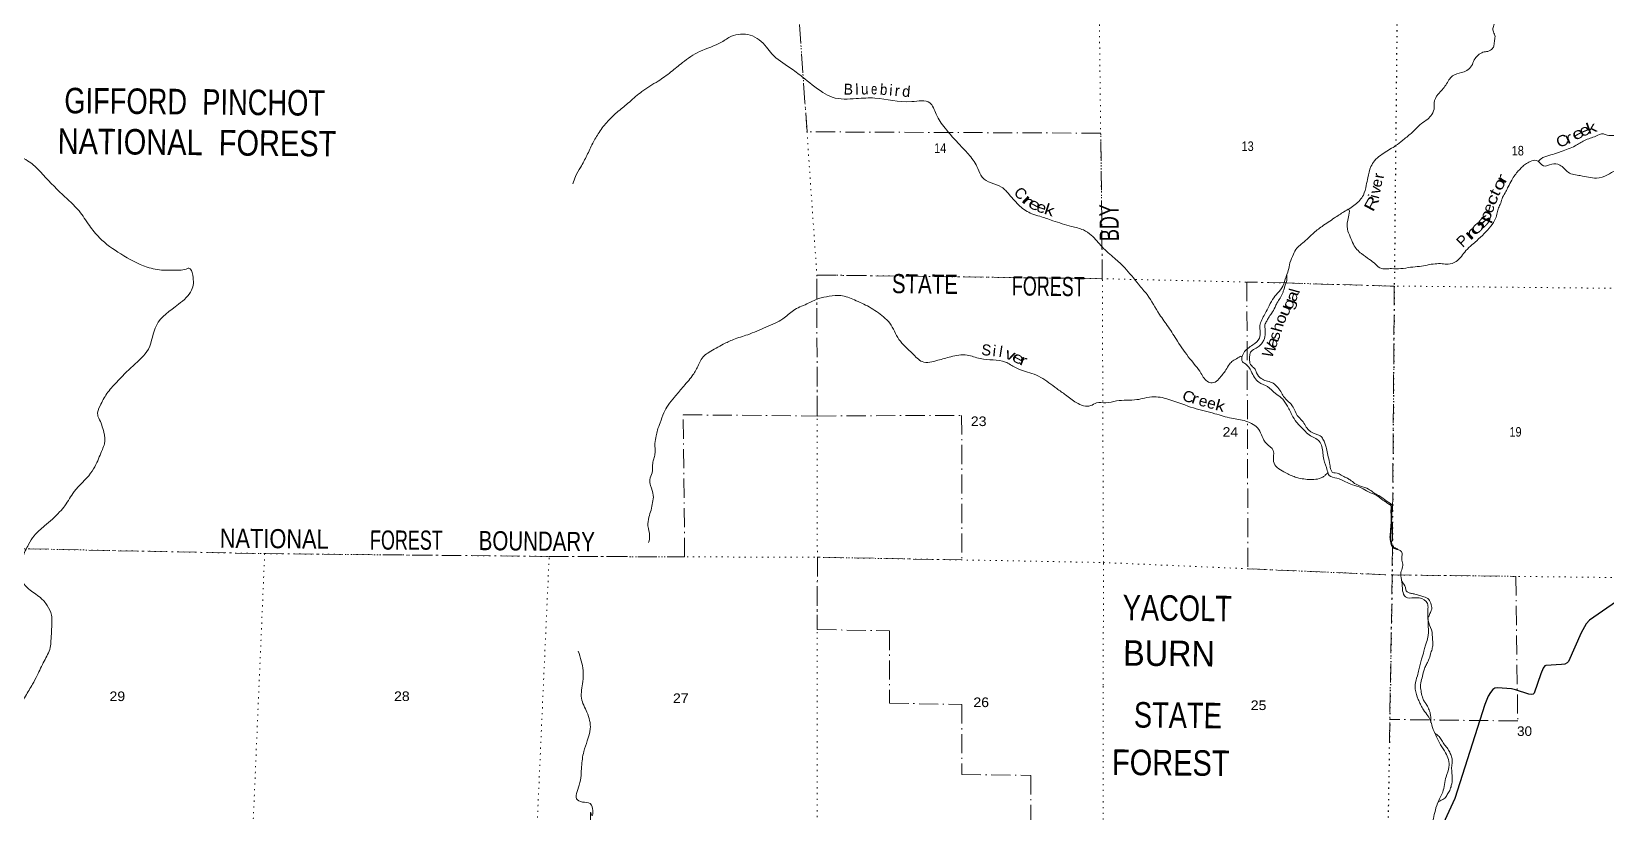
# Model space of a CAD drawing. Header units: feet. Extents: x -481249 to -254670, y -730376 to -544252.
# Drawn here: x -312532 to -283763, y -653230 to -638966 of the extents above; entities that cross this region are included whole.
import ezdxf
from ezdxf.enums import TextEntityAlignment as Align

# ---------------------------------------------------------------- set-up
doc = ezdxf.new("R2010")
doc.units = ezdxf.units.FT
doc.header["$LTSCALE"] = 70
doc.linetypes.add('DOT_DASHED', pattern=[7.7, 5, -1.2, 0.3, -1.2])
doc.linetypes.add('DOTTED', pattern=[1.5, 0.3, -1.2])
for name, color, linetype, lineweight in [('29', 7, 'Continuous', 25), ('39', 7, 'Continuous', 13), ('41', 7, 'Continuous', 13), ('44', 7, 'DOT_DASHED', 13), ('6', 7, 'DOTTED', 25), ('7', 7, 'DOTTED', 13)]:
    doc.layers.add(name, color=color, linetype=linetype, lineweight=lineweight)

msp = doc.modelspace()

# ---------------------------------------------------------------- linework, layer by layer
at = {"layer": '29'}
msp.add_lwpolyline([(-283343.21, -649209.49), (-284075.63, -649716.74), (-284133.83, -649782.43), (-284228.76, -649948.36), (-284459.91, -650470.03), (-284483.46, -650498.01), (-284523.64, -650518.91), (-284585.59, -650527.56), (-284871.63, -650544.19), (-284891.16, -650550.8), (-284918.78, -650591.18), (-284962.39, -650700), (-285082.13, -651051.98), (-285101.48, -651071.55), (-285124.84, -651077.92), (-285180.21, -651071.54), (-285424.39, -650988.65), (-285497.68, -650973.83), (-285754.73, -650951.46), (-285805.56, -650960.3), (-285837.59, -650981.22), (-285879.93, -651036.06), (-285922.56, -651106.63), (-285983.01, -651255.91), (-286531.51, -652976.02), (-286855.17, -653676.37)], dxfattribs=at)
at = {"layer": '39'}
for points in [[(-287661.52, -641082.6), (-287583.54, -641029.93), (-287453.25, -640926.3), (-287294.3, -640791.16), (-287149.3, -640651.73), (-287029.38, -640565.92), (-286953.58, -640481.24), (-286908.9, -640347.8), (-286913.4, -640269.52), (-286838.21, -640112.64), (-286698.67, -639945.03), (-286640.67, -639847.96), (-286579.2, -639779.02), (-286411.63, -639716.23), (-286316.69, -639678.05), (-286226.86, -639593.64), (-286178.69, -639486.35), (-286106.81, -639397.57), (-286019.62, -639345.19), (-285931.11, -639328.93), (-285845.92, -639276.52), (-285818.82, -639222.93), (-285808.94, -639126.89), (-285801.19, -639036.82), (-285835.66, -638953.92), (-285828.09, -638873.87), (-285808.47, -638792.07)], [(-285007.15, -641336.7), (-284956.94, -641289.38), (-284815.49, -641230.08), (-284678.43, -641190.74), (-284589.58, -641156.44), (-284337.08, -641055.26), (-284164.8, -640956.48), (-283956.81, -640876.46), (-283819.76, -640837.12), (-283752.03, -640858.54), (-283611.82, -640863.37), (-283468.68, -640820.14), (-283413.19, -640749.08), (-283330.44, -640616.41), (-283212.36, -640418.29), (-283114.91, -640354.09), (-283005.81, -640205.92), (-282966.14, -640020.26), (-282870.29, -639831.71), (-282772.51, -639647.22), (-282669.27, -639490.91), (-282586.37, -639350.23), (-282506.21, -639247.58), (-282460.58, -639168.3), (-282408.55, -639069.1), (-282407.04, -638990.94), (-282373.16, -638897.39), (-282315.82, -638834.39), (-282289.73, -638798.95)], [(-302641.22, -641746.31), (-302595.51, -641614.61), (-302503.3, -641447.45), (-302386.41, -641228.49), (-302281.5, -641007.37), (-302164.86, -640808.45), (-302002.09, -640602.11), (-301813.65, -640424.17), (-301611.31, -640254.42), (-301380.63, -640060.99), (-301087.96, -639872.37), (-300851.62, -639705.07), (-300641.27, -639535.43), (-300330.4, -639333.02), (-299925.83, -639159.88), (-299746.31, -639053.98), (-299407.72, -639032.31), (-299104.24, -639252.72), (-299007.69, -639374.23), (-298676.62, -639629.07), (-298452.51, -639794.32), (-298079.77, -640077.76), (-297904.73, -640166.22), (-297466.64, -640191.94), (-297126.2, -640182.33), (-296454.4, -640247.17), (-296124.35, -640267.49), (-296008.91, -640477.43), (-295845.97, -640730.09), (-295571.68, -641042.31), (-295397.91, -641230.97), (-295246.75, -641465.43), (-295166.75, -641628.82), (-294812.72, -641809.79), (-294672.32, -641945.9), (-294478.79, -642154.86), (-294258.38, -642296.02), (-294114.83, -642341.98), (-293877.62, -642421.22), (-293532.63, -642525.91), (-293319.25, -642590.81), (-293174.34, -642686.9), (-292976.86, -642899.91), (-292749.28, -643107.31), (-292563.33, -643282.09), (-292312.91, -643581.98), (-292155.18, -643772.43), (-291927.56, -644134.16), (-291766.34, -644364.74), (-291599.45, -644621.46), (-291371.35, -644945.11), (-291170.48, -645206.27), (-291034.41, -645368.39), (-290940.47, -645379.63), (-290843.47, -645308.73), (-290715.29, -645146.04), (-290649.91, -645042.66), (-290589.08, -644981.32), (-290494.29, -644926.42), (-290425.88, -644899.25), (-290419.77, -644906.94)], [(-287689.12, -643296.43), (-287519.23, -643296.85), (-287340.38, -643272.39), (-287179.71, -643255.57), (-286892.2, -643209.24), (-286765.9, -643207.78), (-286657.83, -643215.97), (-286510.56, -643166.81), (-286330.33, -642967.94), (-286220.04, -642861.89), (-286134.42, -642787.43), (-285997.58, -642655.85), (-285874.77, -642523.99), (-285789.87, -642383.35), (-285759.76, -642277.69), (-285733.97, -642187.99), (-285696.28, -642104.54), (-285660.04, -641992.99), (-285601.93, -641889.91), (-285558.11, -641800.56), (-285493.63, -641679.56), (-285435.74, -641588.5), (-285308.69, -641444.7), (-285243.49, -641389.87), (-285158.41, -641343.47), (-285041.7, -641319.75), (-284913.38, -641420.58), (-284762.46, -641389.54), (-284616.43, -641404.51), (-284462.68, -641537.94), (-284241.38, -641598.53), (-283947.61, -641642.55), (-283742.08, -641586.54), (-283598.24, -641507.24), (-283455.68, -641494.07), (-283368.72, -641453.72), (-283299.39, -641392.96), (-283180.22, -641345.24), (-283039.31, -641313.99), (-282906.5, -641286.6), (-282741.39, -641247.82), (-282571.43, -641165.03), (-282450.21, -641115.34), (-282297.2, -641080.33), (-282196.52, -641056.3), (-282086.63, -640970.29), (-281938.23, -640863.01), (-281835.32, -640826.99), (-281748, -640768.6), (-281673.02, -640726), (-281510.46, -640715.24), (-281361.46, -640680.15), (-281282.55, -640641.64), (-281200.66, -640553.07), (-281136.34, -640440.08), (-281054.3, -640343.49), (-280894.47, -640266.51), (-280777.57, -640232.78), (-280657.32, -640233.2), (-280563.27, -640241.11), (-280248.56, -640239.43), (-280122.3, -640239.97), (-279919.87, -640240.04), (-279712.69, -640202.11), (-279593.94, -640176.44), (-279444.64, -640125.31), (-279234.49, -640037.32), (-279111.15, -639981.66), (-278960.18, -639948.61), (-278899.65, -639927.78), (-278722.92, -639909.28), (-278620, -639873.26), (-278492.61, -639815.68), (-278321.34, -639769.01), (-278135.93, -639716.61), (-278001.39, -639703.28), (-277854.86, -639692.2), (-277808.39, -639673.08), (-277759.38, -639625.95), (-277695.19, -639623.24), (-277580.58, -639501.24), (-277489.85, -639460.72)], [(-315203.87, -657559.78), (-314742.61, -657337.28), (-314686.51, -657175.65), (-314634.47, -656861.65), (-314557.17, -656608.1), (-314340.88, -656286.21), (-314193.3, -656015.54), (-314077.32, -655710.38), (-313935.72, -655437.62), (-313868.29, -655330.27), (-313795.21, -655092.7), (-313800.77, -654900.21), (-313752.69, -654740.49), (-313692.1, -654540.84), (-313702.17, -654388.38), (-313720.71, -654271.89), (-313801.47, -654168.62), (-313824.49, -653931.82), (-313804.2, -653753.69), (-313692.48, -653468.53), (-313579.79, -653265.55), (-313447.14, -653066.83), (-313369.07, -652909.51), (-313322.59, -652717.69), (-313275.52, -652479.79), (-313238.39, -652235.74), (-313222.7, -652103.66), (-313108.2, -651758.4), (-312809.18, -651385.47), (-312639.44, -651103.05), (-312512.56, -650886.23), (-312426.46, -650727), (-312301, -650464.06), (-312189.79, -650218.97), (-312176.17, -650092.87), (-312159.83, -649752.35), (-312166.23, -649625.99), (-312244.07, -649450.61), (-312370.34, -649304.66), (-312584.52, -649145.54), (-312714.22, -648955.45), (-312710.6, -648670.89), (-312689.39, -648576.96), (-312586.2, -648333.77), (-312486.11, -648176.73), (-312291.62, -647994.85), (-312018.15, -647741.85), (-311920.6, -647626.86), (-311753.19, -647370.48), (-311452.65, -647035.64), (-311354.49, -646872.56), (-311236.91, -646599.5), (-311199.56, -646495.76), (-311210.89, -646285.15), (-311301.7, -646027.42), (-311321.08, -645977.06), (-311278.81, -645801.23), (-311153.88, -645580.37), (-310981.13, -645376.17), (-310676.95, -645069.44), (-310396.83, -644766.42), (-310251.2, -644333.37), (-309845.92, -643947.78), (-309606.42, -643690.33), (-309586.92, -643415.99), (-309657.34, -643286.8), (-309709.61, -643304.16), (-309942.1, -643325.19), (-310116.28, -643326.94), (-310419.83, -643268.89), (-310901.22, -643028.14), (-311289.82, -642732.47), (-311475.17, -642509.59), (-311663.97, -642244.57), (-311966.46, -641946.01), (-312367.58, -641531.92), (-312541.65, -641367.32), (-312798.01, -641219.68), (-313163.57, -641000.47)], [(-287661.52, -641082.6), (-287773.76, -641149.5), (-287890.87, -641228.15), (-287998.23, -641326.97), (-288065.65, -641434.33), (-288120.27, -641636.06), (-288152.13, -641779.96), (-288204.38, -641953.66), (-288352.71, -642126.11), (-288558.6, -642259.73), (-288732.19, -642371.73), (-288958.35, -642525.13), (-289130.24, -642661.2), (-289338.84, -642850.91), (-289421.87, -642925.99), (-289479.29, -643033.48), (-289545.35, -643190.97), (-289575.19, -643332.89), (-289616.67, -643446.59), (-289672.88, -643616.23), (-289770.61, -643745.24), (-289862.15, -643860.31), (-289944.18, -644013.58), (-290017.99, -644150.92), (-290071.46, -644262.47), (-290096.7, -644358.35), (-290089.79, -644444.62), (-290103.33, -644564.71), (-290221.02, -644689.45), (-290315.94, -644754.36), (-290413.69, -644885.38), (-290411.12, -644997.65), (-290357.59, -645038.44), (-290253.19, -645172.08), (-290113.6, -645372.31), (-289954.45, -645450.54), (-289811.92, -645576.66), (-289706.8, -645654.19), (-289602.43, -645789.83), (-289508.6, -645967.43), (-289426.21, -646100.79), (-289285.97, -646248.92), (-289192.96, -646334.31), (-289010.28, -646450.93), (-288963.46, -646547.74), (-288926.41, -646782.73), (-288862.88, -646981.98), (-288826.03, -647074.66), (-288688.56, -647126.55), (-288529.2, -647188.75), (-288401.82, -647246.52), (-288244.36, -647300.67), (-288111.17, -647374.56), (-287971.8, -647434.49), (-287848.83, -647524.28), (-287805.15, -647552.91), (-287742.25, -647594.63)], [(-288472.93, -642208.92), (-288468.15, -642218.64), (-288475.86, -642352.83), (-288494.7, -642575.06), (-288444.42, -642714.02), (-288386.13, -642853.07), (-288321.28, -642948.11), (-288238.16, -643023.35), (-288091.39, -643131.49), (-287982.38, -643217.08), (-287875.29, -643296.64), (-287823.28, -643299.32), (-287741.19, -643298.38), (-287688.5, -643296.43)], [(-287741.92, -647565.84), (-287949.68, -647426.76), (-288033.14, -647377.58), (-288108.51, -647322.48), (-288255.96, -647268.46), (-288363.43, -647218.96), (-288446.7, -647155.74), (-288504.32, -647120.92), (-288575.94, -647085.92), (-288719.31, -647025.93), (-288763.29, -647021.35), (-288792.78, -646978.88), (-288817.45, -646872.33), (-288845.74, -646735.67), (-288872.21, -646613.06), (-288883.5, -646556.8), (-288941.71, -646411.73), (-288992.99, -646350.93), (-289038.77, -646330.3), (-289201.88, -646248.01), (-289260.93, -646169.07), (-289321.78, -646074.08), (-289410.62, -645976.72), (-289484.8, -645827.44), (-289660.46, -645630.74), (-289713.38, -645541.86), (-289788.19, -645442.68), (-289875.47, -645379.41), (-289979.14, -645346), (-290068.7, -645304.75), (-290154.85, -645201.75), (-290174.01, -645149.06), (-290212.33, -645101.16), (-290265.59, -645045.64), (-290282.33, -644945.21), (-290277.26, -644861.09), (-290256.61, -644811.25), (-290161.74, -644750.35), (-290089, -644697.18), (-290040.17, -644635.68), (-290011.39, -644575.92), (-289997.52, -644429.78), (-290000.98, -644387.65), (-290002.17, -644323.49), (-289967.25, -644253.8), (-289938.49, -644196.04), (-289879.4, -644114.63), (-289817.9, -644001.18), (-289782.91, -643925.47), (-289725.74, -643838.03), (-289676.46, -643740.45), (-289657.71, -643682.57), (-289636.85, -643616.7), (-289611.99, -643550.88), (-289600.38, -643395.65)], [(-301259.18, -648298.33), (-301241.59, -648174.29), (-301271.37, -647997.53), (-301253.32, -647837.42), (-301215.61, -647705.62), (-301185.83, -647567.71), (-301174.19, -647439.58), (-301223.94, -647258.55), (-301236.6, -647152.15), (-301196.96, -647026.4), (-301184.71, -646850.17), (-301165.68, -646770.25), (-301144.54, -646682.33), (-301139.52, -646602.22), (-301146.1, -646489.9), (-301120.3, -646349.93), (-301099.01, -646249.99), (-301049.21, -646112.34), (-300980.84, -645930.83), (-300903, -645791.54), (-300787.02, -645644.72), (-300642.67, -645470.21), (-300549.22, -645363.19), (-300463.81, -645258.07), (-300361.49, -645083.02), (-300246.93, -644890.09), (-300156, -644823.12), (-299895.91, -644678.17), (-299710.65, -644592.39), (-299449.28, -644503.58), (-299117.21, -644365.58), (-298946.11, -644291.64), (-298811.02, -644215.22), (-298614.88, -644061.43), (-298371.14, -643942.33), (-298155.7, -643844.9), (-297960.96, -643801.33), (-297748.62, -643790.06), (-297501.38, -643867.42), (-297230.77, -643997.21), (-296966.84, -644179.02), (-296854.2, -644294.72), (-296687.79, -644589.52), (-296438.86, -644849.3), (-296262.56, -644995.9), (-295975.98, -644971.55), (-295740.93, -644906.46), (-295442.27, -644876.26), (-295202.88, -644941.5), (-294743.24, -645003.58), (-294558.34, -645104.19), (-294261.44, -645212.27), (-294096.18, -645282.56), (-293804.53, -645488.78), (-293643.83, -645603.11), (-293447.43, -645743.96), (-293183.89, -645799.49), (-293079.18, -645750.74), (-292911, -645748.91), (-292712.36, -645713.41), (-292530.02, -645699.74), (-292339.72, -645690.18), (-292201.23, -645661.91), (-292024.76, -645638.15), (-291739.18, -645691.96), (-291304.68, -645841.91), (-290915.65, -645947.17), (-290614.41, -646029.25), (-290348.85, -646082.8), (-290116.55, -646234.14), (-289975.7, -646492.52), (-289849.21, -646620.43), (-289845.76, -646820.91), (-289657.95, -647007.74), (-289468.9, -647096.38), (-289381.14, -647121.57), (-289139.26, -647148.76), (-289010.93, -647132.39), (-288944.5, -647103.18), (-288900.03, -647069.69), (-288848.02, -647022.96)], [(-287576.13, -648429.02), (-287588.83, -648416.32), (-287622.69, -648399.39), (-287645.98, -648382.46), (-287667.14, -648357.06), (-287681.96, -648335.89), (-287686.19, -648314.73), (-287692.54, -648278.75), (-287701.01, -648238.53), (-287701.01, -648204.67), (-287698.89, -648139.05), (-287694.66, -648081.9), (-287692.54, -648026.87), (-287690.42, -647965.49), (-287688.31, -647904.11), (-287684.08, -647838.5), (-287686.19, -647783.47), (-287686.19, -647726.32), (-287688.31, -647662.82), (-287690.42, -647607.79), (-287705.24, -647590.86), (-287717.94, -647580.28), (-287741.92, -647565.84)], [(-287696.82, -648344.39), (-287706.09, -648285.47), (-287716.95, -648225.11), (-287710.73, -648110.95), (-287704.9, -648016.83), (-287693.89, -647862.67), (-287700.88, -647706.14), (-287707.22, -647619.8), (-287717.94, -647607.79), (-287732.76, -647599.32), (-287742.47, -647594.52)], [(-287152.62, -651270.01), (-287169.95, -651233.57), (-287200.72, -651166.78), (-287255.14, -650975.21), (-287257.63, -650896.97), (-287218.38, -650733.35), (-287188.16, -650621.68), (-287140.39, -650432.17), (-287097.41, -650282.67), (-287073.58, -650190.92), (-287050.15, -650119.21), (-287021.69, -649995.48), (-287021.47, -649776.94), (-287025.91, -649592.39), (-287024.24, -649506.21), (-287032.47, -649413.82), (-287186.8, -649310.46), (-287274.96, -649308.68), (-287433, -649293.47), (-287486.92, -649180.1), (-287493.46, -649103.78), (-287516.32, -648938.91), (-287518.58, -648848.64), (-287486.51, -648745.03), (-287483.57, -648696.97), (-287503.67, -648596.31), (-287498.42, -648532.26), (-287509.16, -648465.88), (-287560.63, -648432.76), (-287622.47, -648417.48), (-287685.53, -648362.08), (-287696.82, -648344.39)], [(-287025.34, -649666.59), (-287009.28, -649649.74), (-286996.88, -649612.54), (-286962.83, -649543.54), (-286955.65, -649483.53), (-286966.74, -649435.19), (-287009.28, -649339.77), (-287097.84, -649290.18), (-287174, -649265.38), (-287262.56, -649242.35), (-287327.54, -649229.43), (-287381.36, -649214.31), (-287420.81, -649181.43), (-287435.63, -649118.98), (-287503.62, -649007.34)], [(-286970.56, -651595.14), (-286972.61, -651496.19), (-286981.3, -651427.84), (-287011.57, -651335), (-287056.02, -651249.9), (-287085.34, -651211.21), (-287118.15, -651146.39), (-287146.03, -651033.55), (-287160.04, -650929.01), (-287139.48, -650799.1), (-287109.14, -650681.42), (-287085.59, -650603.7), (-287054.1, -650530.15), (-287012.4, -650446.78), (-286976.13, -650333.23), (-286950.41, -650247.53), (-286936.76, -650163.6), (-286942.52, -650047.2), (-286950.41, -649936.76), (-287009.28, -649768.41), (-287025.34, -649666.59)], [(-300981.88, -657503.78), (-301073.06, -657432.45), (-301241.51, -657297.98), (-301386.25, -657187.87), (-301497.29, -657104.25), (-301653.98, -656989.98), (-301764.97, -656902.35), (-301897.12, -656904.64), (-302019.27, -656907.07), (-302208.68, -656846.48), (-302371.38, -656732.13), (-302468.84, -656682.76), (-302606.05, -656610.83), (-302742.76, -656498.82), (-302897.27, -656370.54), (-303014.14, -656272.82), (-303060.06, -656105.86), (-303034.11, -655953.87), (-302936.95, -656027.29), (-302713.44, -655767.62), (-302569.11, -655595.12), (-302584.27, -655370.44), (-302634.07, -655193.41), (-302543.56, -655002.17), (-302346.85, -654645.95), (-302277.71, -654404.32), (-302254.79, -654176.13), (-302293.23, -653893.02), (-302360.3, -653657.64), (-302346.46, -653513.51), (-302318.76, -653381.58), (-302314.84, -653231.31), (-302297.44, -653279.64), (-302303.13, -653097.17), (-302432.56, -653043.38), (-302560.15, -653001.64), (-302526.69, -652731.49), (-302484.35, -652393.31), (-302442.78, -652115.25), (-302380.24, -651919.63), (-302325.45, -651703.88), (-302385.65, -651400.44), (-302486.49, -651144.59), (-302460.6, -650840.26), (-302456, -650635.88), (-302545.61, -650283.96)], [(-287534.94, -660813.89), (-287485.12, -660774.91), (-287431.71, -660707.81), (-287362.03, -660629.02), (-287302.77, -660570.07), (-287257.68, -660518.84), (-287205.92, -660433.67), (-287175.13, -660396.2), (-287143.72, -660326.66), (-287108.69, -660277.24), (-287072.28, -660259.93), (-287030.96, -660196.6), (-287032.27, -660160.49), (-287049.44, -660116.03), (-287088.85, -660081.15), (-287118.56, -660062.51), (-287177.26, -659989.15), (-287232.31, -659933.9), (-287251.26, -659877.38), (-287278.22, -659820.7), (-287322.26, -659817.81), (-287399.17, -659856.36), (-287499.81, -659878.39), (-287551.52, -659857.3), (-287581.94, -659772.47), (-287597.64, -659651.86), (-287588.99, -659515.69), (-287560.23, -659375.93), (-287549.24, -659326.02), (-287499.33, -659232.8), (-287474.28, -659181.17), (-287437.73, -659053.59), (-287416.34, -658983.85), (-287385.12, -658924.33), (-287327.35, -658839.28), (-287273.05, -658726.09), (-287254.49, -658596.14), (-287227.42, -658440.3), (-287171.46, -658345.18), (-287105.22, -658236.25), (-287059.74, -658164.98), (-287011.91, -658075.72), (-286970.41, -658002.38), (-286902.27, -657899.49), (-286836.72, -657826.63), (-286799.3, -657757.21), (-286811.3, -657652.71), (-286850.89, -657523.59), (-286905.62, -657348.05), (-286936.72, -657195.05), (-286989.17, -657005.52), (-287038.82, -656878.21), (-287086.69, -656762.96), (-287113.83, -656612.04), (-287138.01, -656515.32), (-287188.12, -656412.05), (-287232.49, -656322.94), (-287289.45, -656159.39), (-287338.71, -656012.03), (-287393.59, -655844.51), (-287459.44, -655622.64), (-287555.69, -655418.2), (-287622.51, -655246.43), (-287665.8, -655101.2), (-287672.51, -654930.64), (-287698.15, -654805.81), (-287723.72, -654676.98), (-287729.67, -654570.6), (-287733.39, -654452.23), (-287696.77, -654320.64), (-287711.42, -654145.91), (-287707.63, -654053.76), (-287587.76, -653969.96), (-287389.82, -653891.74), (-287204.25, -653831.32), (-287098.87, -653771.29), (-287022.52, -653658.55), (-286972.07, -653537.26), (-286932.86, -653375.65), (-286899.94, -653227.94), (-286848.55, -653058.56), (-286754.47, -652857.95), (-286692.9, -652576.49), (-286641.43, -652403.09), (-286648.77, -652264.6), (-286702.5, -652141.22), (-286793.83, -651993.01), (-286867.21, -651849.18), (-286926.75, -651715.65), (-286975.85, -651560.28), (-287024.15, -651467.08), (-287104.16, -651355.19), (-287152.62, -651270.01)], [(-286838.18, -653040.72), (-286785.43, -653007.7), (-286718.58, -652970.95), (-286671.1, -652899.73), (-286627.59, -652826.42), (-286597.75, -652734.8), (-286579.32, -652610.86), (-286588.89, -652484.35), (-286590.96, -652384.06), (-286581.08, -652288.02), (-286591.63, -652211.62), (-286626.13, -652130.73), (-286674.67, -652049.55), (-286733.38, -651976.19), (-286781.91, -651895.01), (-286836.73, -651827.74), (-286890.08, -651788.57)], [(-286750.29, -660199.34), (-286671.91, -660181.78), (-286630.48, -660112.45), (-286546.12, -659999.86), (-286452.1, -659905.52), (-286296.31, -659830.46), (-286126.7, -659765.71), (-285969.06, -659698.72), (-285909.29, -659613.71), (-285887.12, -659503.88), (-285871.04, -659397.94), (-285843.4, -659316.29), (-285745.99, -659254.1), (-285664.06, -659163.52), (-285671.87, -659049.08), (-285704.9, -658892.02), (-285742.76, -658776.98), (-285640.7, -658578.54), (-285519.29, -658518.83), (-285387.86, -658459.32), (-285220.48, -658406.56), (-285155.08, -658341.71), (-285096.81, -658230.61), (-284998.86, -658140.35), (-284922.36, -658019.59), (-284828.18, -657917.23), (-284656.6, -657854.52), (-284494.74, -657879.84), (-284325.24, -657821.1), (-284196.38, -657687.36), (-284051.98, -657475.74), (-283973.85, -657270.8), (-283919.27, -657143.58), (-283784.83, -657032.01), (-283649.88, -656894.38), (-283582.4, -656825.57), (-283499.93, -656706.93), (-283421.55, -656592.22), (-283380.08, -656520.88), (-283366.04, -656416.9), (-283397.81, -656297.97), (-283428.33, -656114.9), (-283447.77, -655980.18), (-283428.15, -655898.37), (-283312.59, -655830.52), (-283229.43, -655780.07), (-283147.16, -655671.45), (-283019.42, -655595.83), (-282920.94, -655581.78), (-282780.11, -655554.54), (-282675.77, -655548.62), (-282595.4, -655538.21), (-282478.93, -655526.53), (-282358.95, -655540.98), (-282242.63, -655537.3), (-282104.35, -655538.09), (-281939.71, -655523.36), (-281824.7, -655483.57), (-281693.3, -655426.07), (-281657.05, -655416.78), (-281599.16, -655325.72), (-281526.98, -655220.91), (-281349.12, -655144.29), (-281193.64, -655085.27), (-281058.05, -655017.83), (-280960.37, -654941.6), (-280924.99, -654874.15), (-280949.87, -654813.5), (-281020.83, -654751.92), (-281032.64, -654637.4), (-281092.61, -654525.91), (-281126.76, -654322.72), (-280903.01, -654257.06), (-280656.17, -654137.73), (-280465.79, -654035.3), (-280318.64, -653992.15), (-280142.78, -653915.5), (-280013.31, -653853.95), (-279825.7, -653791.56), (-279576.94, -653676.28), (-279447.28, -653604.71), (-279322.46, -653472.89), (-279177.15, -653317.42), (-279040.23, -653181.84), (-278905.71, -653066.26), (-278807.45, -652959.97), (-278723.44, -652865.42), (-278643.9, -652794.85), (-278533.34, -652674.77), (-278492.6, -652537.25), (-278408.61, -652340.45), (-278353.38, -652179.16), (-278321.58, -652089.58), (-278267.95, -651908.21), (-278228.49, -651836.82)]]:
    msp.add_spline(points, degree=3, dxfattribs=at)
at = {"layer": '44'}
for p, q in [((-287674.01, -648373.98), (-287677.75, -648891.55)), ((-287677.75, -648891.55), (-287729.88, -652012.55))]:
    msp.add_line(p, q, dxfattribs=at)
for points in [[(-298181.72, -645989.27), (-298186.25, -643413.58), (-292972.24, -643481.23), (-293002.24, -640823.43), (-298366.32, -640798.95), (-298520.45, -638595.75)], [(-287693.02, -643616.25), (-289613.25, -643559.14), (-290331.98, -643542.47), (-290311.61, -648778.83), (-287758.29, -648889.23)], [(-287693.02, -643616.25), (-287639.65, -643615.22), (-287673.89, -648357.03)], [(-313641.96, -648394.23), (-308272.31, -648501.98), (-303076.12, -648553.36), (-300601.37, -648560.8), (-300628.68, -645966.43), (-298181.72, -645989.27)], [(-298181.72, -645989.27), (-295542.02, -645976.72), (-295537.66, -648617.24), (-298177.74, -648568.81), (-298178.46, -649889.02), (-296858.47, -649913.23), (-296859.18, -651233.44), (-295539.2, -651257.65), (-295539.89, -652538.23), (-294278.3, -652551.69), (-294280.41, -653871.74), (-292960.43, -653885.82), (-292987.97, -656527.64), (-290349.17, -656656.95), (-290376.19, -659249.12), (-287888.05, -659368.59)], [(-287677.75, -648891.55), (-285418.98, -648917.66), (-285384.89, -651558.23), (-287708.26, -651531.37)]]:
    msp.add_lwpolyline(points, dxfattribs=at)
at = {"layer": '6'}
for points in [[(-287591.25, -638733.62), (-287639.65, -643615.22), (-287673.89, -648357.03)], [(-287674.01, -648373.99), (-287677.75, -648891.55), (-287765.32, -654134.8), (-287814.71, -659372.8), (-287837.04, -660993.6)]]:
    msp.add_lwpolyline(points, dxfattribs=at)
at = {"layer": '7'}
for p, q in [((-287693.02, -643616.25), (-289613.25, -643559.14)), ((-287693.02, -643616.25), (-287639.65, -643615.22)), ((-287677.75, -648891.55), (-287758.3, -648889.23))]:
    msp.add_line(p, q, dxfattribs=at)
for points in [[(-298520.45, -638595.75), (-298186.25, -643413.58), (-298177.74, -648568.81), (-298180.59, -653830.13), (-298217.93, -659127.07), (-298312.81, -664226.84), (-298005.16, -666952.71), (-298344.25, -669531.88), (-298349.44, -669868.89)], [(-292955.67, -650904.58), (-292952.08, -648664.67), (-292972.24, -643481.23), (-293026.73, -638665.7)], [(-289613.25, -643559.14), (-292972.24, -643481.23), (-298186.25, -643413.58)], [(-277748.19, -643806.55), (-282734.13, -643665.97), (-287639.65, -643615.22)], [(-319727.77, -648343.33), (-319210.59, -648350.04), (-313641.96, -648394.23), (-308272.31, -648501.98), (-303076.12, -648553.36), (-298177.74, -648568.81), (-292952.08, -648664.67), (-287758.3, -648889.23)], [(-308272.31, -648501.98), (-308497.18, -653748.39), (-308862.34, -659007.01), (-308829.4, -664130.49), (-308906.9, -669436.93), (-308941.95, -674711.86), (-309097.63, -680027.31), (-309146.1, -684104.47)], [(-303829.43, -684174.47), (-303786.38, -680004.02), (-303719.89, -674775.6), (-303657.14, -669527.09), (-303589.84, -664234.54), (-303528.11, -659066.19), (-303313.61, -653847.71), (-303076.12, -648553.36)], [(-287677.75, -648891.55), (-282778.37, -648948.18), (-277623.14, -648937.8), (-272286.55, -648670.42), (-272181.03, -648706.63), (-267030.66, -648740.26), (-266916.77, -648758.59), (-261751.63, -648650.16), (-256484.94, -648680.11), (-255778.3, -648690.23)], [(-293252.64, -667770.07), (-293119.19, -664165.95), (-293015.01, -659122.42), (-292960.43, -653885.83), (-292955.67, -650904.58)]]:
    msp.add_lwpolyline(points, dxfattribs=at)

# ---------------------------------------------------------------- texts
at = {"layer": '41'}
for s, rotation, width, p in [('B', 358.943, 0.95, (-297697.53, -640118.07)), ('u', 1.682, 0.9, (-297376.89, -640117.87)), ('e', 358.12, 0.75, (-297197.65, -640113.06)), ('b', 354.93, 0.9, (-297040.7, -640119.6)), ('k', 19.35, 1.35, (-284092.92, -640846.16)), ('C', 21.574, 1.15, (-284637.52, -641094.63)), ('r', 23.255, 1.45, (-284475.34, -641028.05)), ('e', 27.869, 1.4, (-284338.82, -640964.92)), ('e', 21.805, 1.25, (-284216, -640895.12)), ('o', 62.679, 1.4, (-285690.47, -641893.81)), ('r', 61.856, 1.6, (-285620.76, -641758.49)), ('r', 316.951, 2.2, (-294469.87, -642054.07)), ('e', 331.693, 1.45, (-294347.99, -642157.94)), ('e', 342.204, 1.15, (-294192.52, -642244.79)), ('k', 341.399, 1.3, (-294050.63, -642290.72)), ('e', 73.912, 1.1, (-285845.73, -642297.55)), ('c', 68.652, 1.4, (-285799.42, -642157.16)), ('t', 63.688, 1.3, (-285740.74, -641992.89)), ('s', 48.718, 2.2, (-286043.35, -642605.32)), ('p', 66.224, 1.4, (-285922.75, -642467.32)), ('r', 42.193, 2.15, (-286257.91, -642798.33)), ('o', 44.738, 2, (-286164.89, -642712.77)), ('v', 339.195, 1.3, (-294769.19, -644925.27)), ('e', 331.713, 1.45, (-294645.09, -644964.38)), ('r', 340.025, 1.35, (-294500.68, -645044.76)), ('C', 341.083, 1.1, (-291530.19, -645694.33)), ('r', 342.307, 1.3, (-291360.17, -645747.12)), ('e', 344.86, 1.05, (-291227.89, -645790.17)), ('e', 344.859, 1.05, (-291076.07, -645831.25)), ('k', 344.785, 1.25, (-290924.25, -645872.33))]:
    msp.add_text(s, height=200, rotation=rotation, dxfattribs=dict(at, width=width)).set_placement(p)
for s, rotation, p in [('l', 2.023, (-297480.54, -640121.78)), ('i', 354.905, (-296871.48, -640134.62)), ('r', 354.043, (-296772.68, -640140.41)), ('d', 354.499, (-296636.27, -640152.43)), ('C', 312.693, (-294602.72, -641918.28)), ('P', 43.725, (-286389.96, -642922.35)), ('S', 353.752, (-295190.12, -644872.39)), ('i', 353.991, (-294983.69, -644894.96)), ('l', 350.423, (-294871.12, -644906.78))]:
    msp.add_text(s, height=200, rotation=rotation, dxfattribs=at).set_placement(p)
for s, rotation, width, p in [('v', 77.539, 1.05, (-287891.99, -641879.99)), ('r', 80.617, 1.05, (-287828.38, -641617.61)), ('R', 62.481, 1.4, (-287966.91, -642152.72)), ('a', 72.248, 1.25, (-289411.59, -643828.76)), ('u', 68.918, 1.35, (-289550.27, -644094.5)), ('g', 71.324, 1.3, (-289478.01, -643968.04)), ('h', 74.993, 1.15, (-289677.74, -644389.02)), ('o', 73.588, 1.1, (-289623.12, -644240.04)), ('a', 71.153, 1.25, (-289775.64, -644673.82)), ('s', 83.972, 1.05, (-289728.26, -644533.01))]:
    msp.add_text(s, height=200, rotation=rotation, dxfattribs=dict(at, width=width)).set_placement(p, align=Align.CENTER)
for s, rotation, p in [('e', 78.086, (-287865.4, -641752.28)), ('i', 75.671, (-287917.46, -642002.22)), ('l', 74.624, (-289364.69, -643727.35)), ('W', 66.11, (-289829.14, -644826.96))]:
    msp.add_text(s, height=200, rotation=rotation, dxfattribs=at).set_placement(p, align=Align.CENTER)
at = {"layer": '44'}
for s, height, rotation, width, p in [('GIFFORD  PINCHOT', 465.9, 359.433, 0.8, (-311934.44, -640459.15)), ('NATIONAL  FOREST', 465.8, 359.433, 0.85, (-312055.04, -641199.81)), ('BDY', 350, 90.647, 0.7, (-292669.59, -642792.41)), ('STATE', 350, 359.257, 0.8, (-296817.87, -643744.26)), ('FOREST', 350, 359.257, 0.7, (-294626.04, -643785.54)), ('NATIONAL', 350, 359.433, 0.85, (-309094.11, -648393.59)), ('FOREST', 350, 359.819, 0.7, (-306349.35, -648428.06)), ('BOUNDARY', 350, 359.433, 0.8, (-304364.9, -648438.32)), ('YACOLT', 465.9, 359.433, 0.8, (-292601.81, -649720.24)), (' BURN', 465.9, 359.433, 0.95, (-292759.52, -650546.28)), ('STATE', 465.9, 359.433, 0.8, (-292397.72, -651678.63)), (' FOREST', 465.9, 359.433, 0.85, (-292945.05, -652541.8))]:
    msp.add_text(s, height=height, rotation=rotation, dxfattribs=dict(at, width=width)).set_placement(p)
at = {"layer": '7'}
for s, width, p in [('14', 0.85, (-296044.61, -641184.29)), ('13', 0.85, (-290429.19, -641148.72)), ('18', 0.85, (-285493.99, -641230.23)), ('23', 1.1, (-295374.28, -646172.57)), ('24', 1.1, (-290776.27, -646367.95)), ('19', 0.85, (-285535.72, -646366.56)), ('29', 1.1, (-311106.96, -651194.87)), ('28', 1.1, (-305909.7, -651194.12)), ('27', 1.1, (-300815.44, -651230.2)), ('26', 1.1, (-295327.59, -651304.86)), ('25', 1.1, (-290261.26, -651359.08)), ('30', 1.05, (-285396.73, -651832.06))]:
    msp.add_text(s, height=175, dxfattribs=dict(at, width=width)).set_placement(p)

doc.saveas('drawing.dxf')
